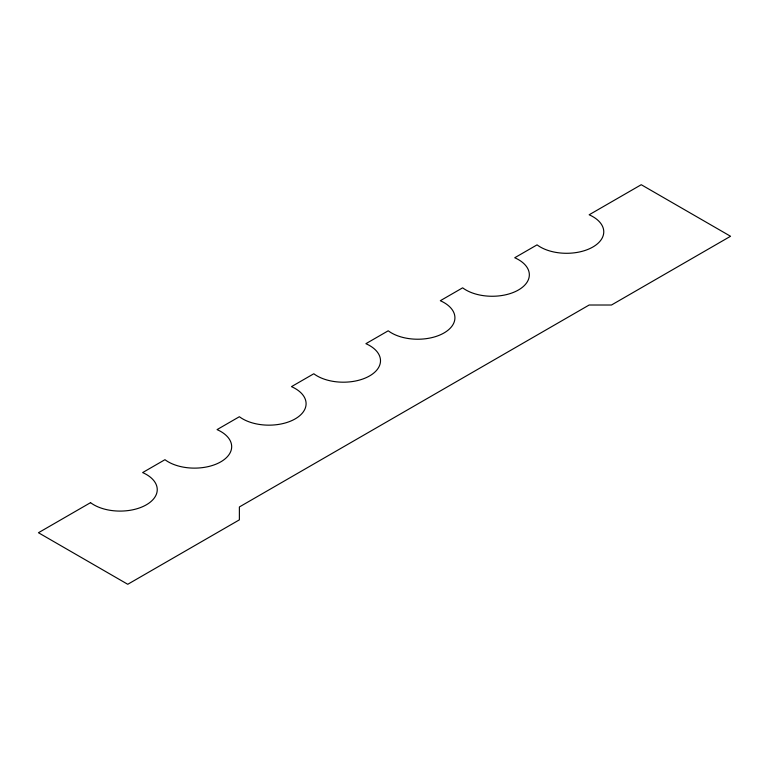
<?xml version="1.0" encoding="UTF-8"?>
<svg xmlns="http://www.w3.org/2000/svg" width="769" height="769" viewBox="0 0 769 769"><rect width="100%" height="100%" fill="white"/><g stroke="black" fill="none" stroke-linecap="round" stroke-linejoin="round"><path stroke-width="1.15" d="M90.54 502.657L38.45 532.734L127.75 584.286L239.38 519.844L239.38 506.954L589.15 305.014L611.48 305.014L730.55 236.266L641.25 184.714L589.15 214.782A37.162 21.455 0 0 1 592.87 247.012A37.162 21.455 0 0 1 537.06 244.859L514.73 257.75A37.162 21.455 0 0 1 518.45 289.98A37.162 21.455 0 0 1 462.64 287.827L440.31 300.717A37.162 21.455 0 0 1 444.04 332.939A37.162 21.455 0 0 1 388.22 330.795L365.9 343.685A37.162 21.455 0 0 1 369.62 375.906A37.162 21.455 0 0 1 313.8 373.763L291.48 386.644A37.162 21.455 0 0 1 295.2 418.874A37.162 21.455 0 0 1 239.38 416.721L217.06 429.611A37.162 21.455 0 0 1 220.78 461.842A37.162 21.455 0 0 1 164.96 459.689L142.64 472.579A37.162 21.455 0 0 1 146.36 504.8A37.162 21.455 0 0 1 90.54 502.657"/></g></svg>
